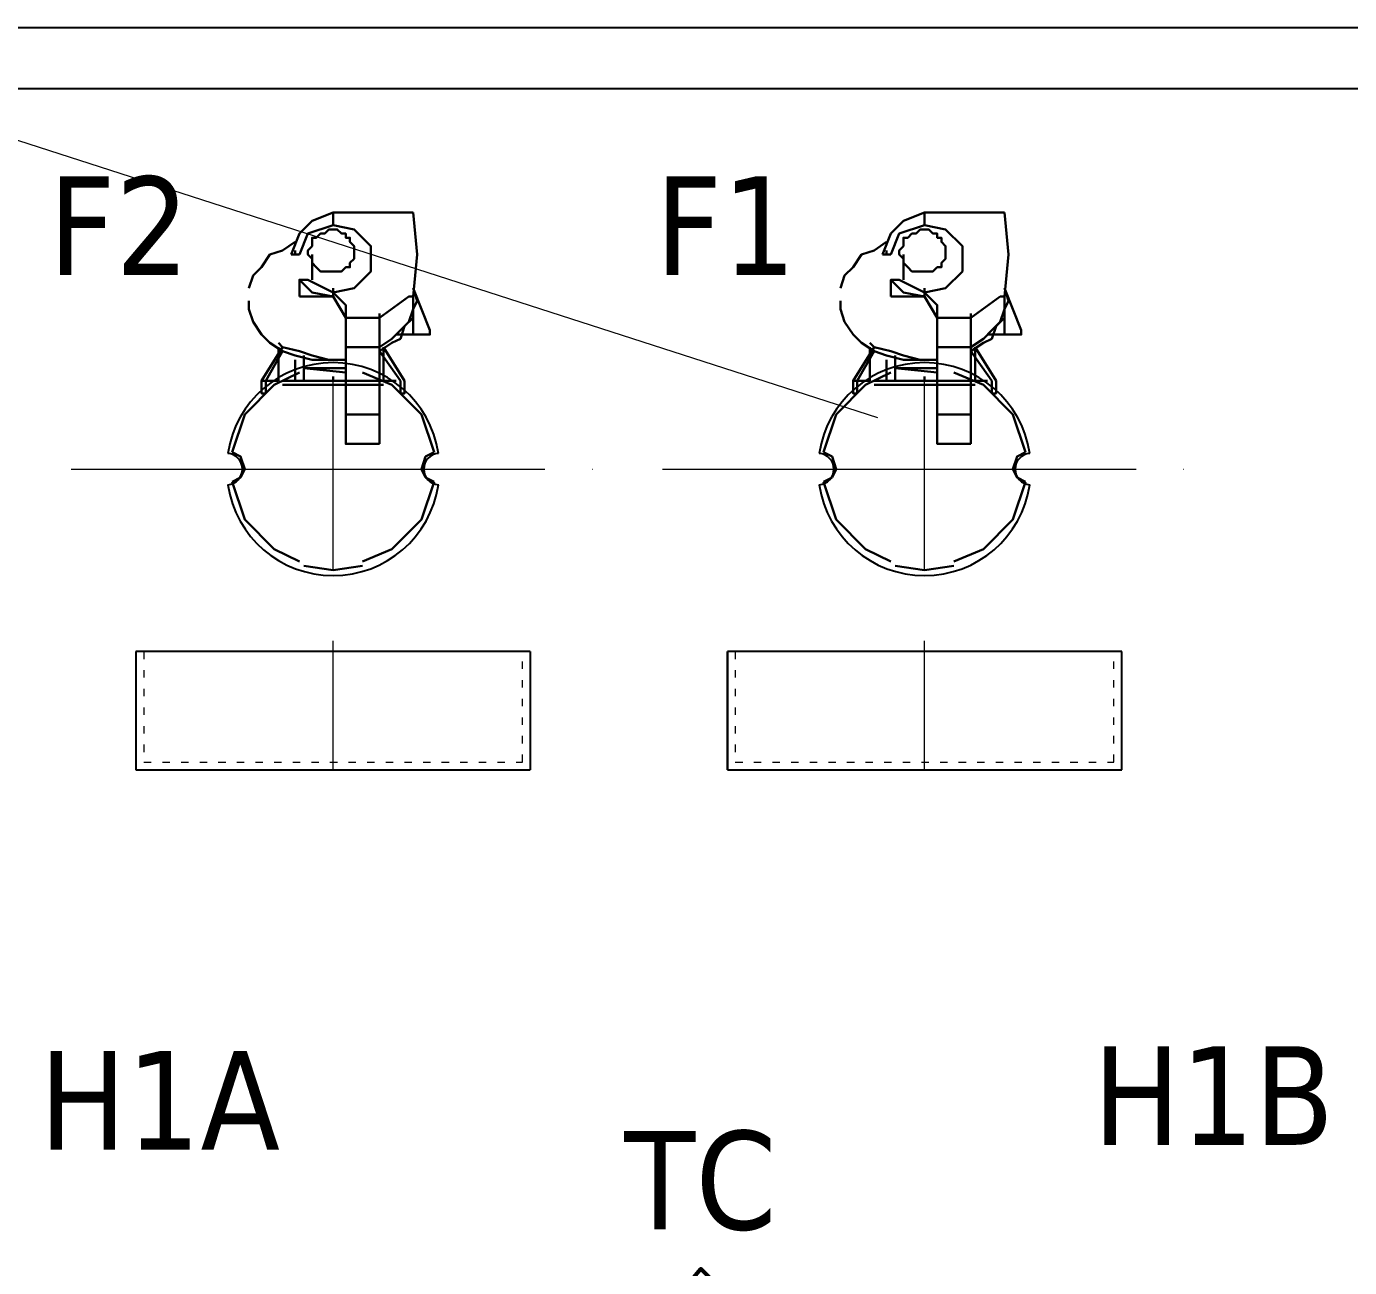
# Model space of a CAD drawing. Header units: millimetres. Extents: x 13152 to 84873, y -6229 to 22177.
# Drawn here: x 29849.5 to 30185, y 11355.7 to 11670.4 of the extents above; entities that cross this region are included whole.
import ezdxf

# ---------------------------------------------------------------- set-up
doc = ezdxf.new("R2010")
doc.units = ezdxf.units.MM
doc.header["$LTSCALE"] = 4
doc.linetypes.add('ACAD_ISO03W100', pattern=[1.18, 0.47, -0.71])
doc.linetypes.add('ACAD_ISO10W100', pattern=[18, 12, -3, 0, -3])
for name, color, linetype, lineweight in [('标注、文本', 3, 'Continuous', 25), ('粗实线', 4, 'Continuous', 53), ('铁心', 3, 'Continuous', 0)]:
    doc.layers.add(name, color=color, linetype=linetype, lineweight=lineweight)
doc.styles.add('Tahoma$001', font='tahoma.ttf', dxfattribs={"height": 2.159784})

# ---------------------------------------------------------------- blocks, each defined once
blk = doc.blocks.new('A$C0AD52951')
at = {"layer": '粗实线'}
h = blk.add_hatch(color=256, dxfattribs=at)
h.dxf.hatch_style = 2
h.paths.add_polyline_path([(2.19, 41.7), (1.1, 41.7), (2.19, 41.7), (3.29, 40.6), (3.29, 39.5), (4.39, 39.5), (4.39, 38.4), (5.49, 38.4), (5.49, 37.31), (6.58, 39.5), (5.49, 39.5), (4.39, 38.4), (4.39, 39.5), (4.39, 40.6), (3.29, 40.6), (3.29, 41.7)])
h = blk.add_hatch(color=256, dxfattribs=at)
h.dxf.hatch_style = 2
h.paths.add_polyline_path([(1.1, 41.7), (1.1, 40.6), (1.1, 39.5), (2.19, 39.5), (2.19, 40.6), (1.1, 40.6), (1.1, 41.7), (2.19, 41.7)])
h = blk.add_hatch(color=256, dxfattribs=at)
h.dxf.hatch_style = 2
h.paths.add_polyline_path([(6.58, 10.97), (7.68, 10.97), (10.97, 13.17), (10.97, 14.26)])
for points in [[(25.24, 64.74), (30.72, 71.32), (37.31, 64.74)], [(35.11, 51.57), (39.5, 57.06), (38.4, 62.54), (34.02, 66.93), (28.53, 66.93), (24.14, 62.54), (23.04, 57.06), (27.43, 51.57)], [(24.14, 62.54), (14.26, 59.25), (6.58, 52.67), (1.1, 43.89), (0, 38.4)], [(62.54, 38.4), (61.45, 43.89), (55.96, 52.67), (48.28, 59.25), (38.4, 62.54)], [(23.04, 59.25), (23.04, 47.18)], [(39.5, 59.25), (39.5, 47.18)], [(27.43, 51.57), (19.75, 48.28), (14.26, 42.79), (13.17, 39.5)], [(27.43, 35.11), (27.43, 51.57), (35.11, 51.57), (35.11, 35.11)], [(49.38, 39.5), (48.28, 42.79), (42.79, 48.28), (35.11, 51.57)], [(54.86, 50.47), (50.47, 47.18)], [(54.86, 50.47), (51.57, 50.47), (52.67, 48.28)], [(27.43, 48.28), (18.65, 43.89), (14.26, 36.21), (14.26, 26.33), (18.65, 18.65), (27.43, 13.17), (35.11, 13.17), (35.11, 4.39), (27.43, 4.39), (27.43, 13.17)], [(35.11, 13.17), (43.89, 18.65), (48.28, 26.33), (48.28, 36.21), (43.89, 43.89), (35.11, 48.28)], [(44.99, 40.6), (43.89, 42.79), (36.21, 47.18), (26.33, 47.18), (18.65, 42.79), (17.56, 40.6)], [(27.43, 40.6), (23.04, 36.21), (20.85, 30.72), (23.04, 25.24), (27.43, 21.95)], [(35.11, 21.95), (39.5, 25.24), (41.7, 30.72), (39.5, 36.21), (35.11, 40.6)], [(27.43, 35.11), (25.24, 30.72), (27.43, 26.33)], [(35.11, 26.33), (37.31, 30.72), (35.11, 35.11)], [(35.11, 26.33), (35.11, 13.17), (27.43, 13.17), (27.43, 26.33)], [(15.36, 24.14), (19.75, 17.56), (28.53, 14.26)], [(34.02, 14.26), (42.79, 17.56), (47.18, 24.14)], [(60.35, 19.75), (60.35, 20.85), (59.25, 23.04), (59.25, 21.95), (59.25, 20.85), (58.16, 20.85), (57.06, 20.85), (55.96, 20.85), (55.96, 21.95), (55.96, 23.04), (55.96, 24.14), (57.06, 24.14)], [(0, 21.95), (2.19, 15.36), (8.78, 7.68), (16.46, 1.1), (23.04, 0)], [(13.17, 23.04), (14.26, 19.75), (19.75, 14.26), (27.43, 10.97)], [(35.11, 10.97), (42.79, 14.26), (48.28, 19.75), (49.38, 23.04)], [(39.5, 0), (46.09, 1.1), (53.77, 7.68), (60.35, 15.36), (62.54, 21.95)], [(34.02, 14.26), (32.92, 15.36), (30.72, 16.46), (29.63, 15.36), (28.53, 14.26)], [(34.02, 14.26), (32.92, 15.36), (30.72, 16.46), (29.63, 15.36), (28.53, 14.26)]]:
    blk.add_lwpolyline(points, dxfattribs=at)
for points in [[(37.31, 59.25), (36.21, 63.64), (30.72, 65.84), (26.33, 63.64), (24.14, 59.25), (26.33, 54.86), (30.72, 52.67), (36.21, 54.86)], [(34.02, 59.25), (34.02, 61.45), (30.72, 62.54), (28.53, 61.45), (27.43, 59.25), (28.53, 57.06), (30.72, 55.96), (34.02, 57.06)], [(9.88, 44.99), (8.78, 47.18), (6.58, 48.28), (4.39, 47.18), (3.29, 44.99), (4.39, 42.79), (6.58, 41.7), (8.78, 42.79)], [(59.25, 44.99), (58.16, 47.18), (55.96, 48.28), (53.77, 47.18), (52.67, 44.99), (53.77, 42.79), (55.96, 41.7), (58.16, 42.79)], [(2.19, 41.7), (1.1, 41.7), (2.19, 41.7), (3.29, 40.6), (3.29, 39.5), (4.39, 39.5), (4.39, 38.4), (5.49, 38.4), (5.49, 37.31), (6.58, 39.5), (5.49, 39.5), (4.39, 38.4), (4.39, 39.5), (4.39, 40.6), (3.29, 40.6), (3.29, 41.7)], [(1.1, 41.7), (1.1, 40.6), (1.1, 39.5), (2.19, 39.5), (2.19, 40.6), (1.1, 40.6), (1.1, 41.7), (2.19, 41.7)], [(35.11, 30.72), (34.02, 34.02), (30.72, 35.11), (28.53, 34.02), (27.43, 30.72), (28.53, 28.53), (30.72, 27.43), (34.02, 28.53)], [(9.88, 16.46), (8.78, 19.75), (6.58, 19.75), (4.39, 19.75), (3.29, 16.46), (4.39, 14.26), (6.58, 13.17), (8.78, 14.26)], [(59.25, 16.46), (58.16, 19.75), (55.96, 19.75), (53.77, 19.75), (52.67, 16.46), (53.77, 14.26), (55.96, 13.17), (58.16, 14.26)], [(6.58, 10.97), (7.68, 10.97), (10.97, 13.17), (10.97, 14.26)], [(7.68, 10.97), (8.78, 10.97)]]:
    blk.add_lwpolyline(points, close=True, dxfattribs=at)
for points in [[(27.43, 48.28), (27.43, 48.28), (19.75, 44.99), (19.75, 44.99)], [(42.79, 44.99), (42.79, 44.99), (35.11, 48.28), (35.11, 48.28)], [(17.56, 47.18), (17.56, 47.18), (19.75, 44.99), (19.75, 44.99)], [(42.79, 44.99), (42.79, 44.99), (43.89, 47.18), (43.89, 47.18)], [(17.56, 41.7), (17.56, 41.7), (15.36, 43.89), (15.36, 43.89)], [(47.18, 43.89), (47.18, 43.89), (44.99, 41.7), (44.99, 41.7)], [(17.56, 41.7), (17.56, 41.7), (13.17, 32.92), (13.17, 32.92)], [(49.38, 32.92), (49.38, 32.92), (44.99, 41.7), (44.99, 41.7)], [(10.97, 32.92), (10.97, 32.92), (13.17, 32.92), (13.17, 32.92)], [(49.38, 32.92), (49.38, 32.92), (51.57, 32.92), (51.57, 32.92)], [(13.17, 29.63), (13.17, 29.63), (10.97, 29.63), (10.97, 29.63)], [(13.17, 29.63), (13.17, 29.63), (17.56, 19.75), (17.56, 19.75)], [(44.99, 19.75), (44.99, 19.75), (49.38, 29.63), (49.38, 29.63)], [(51.57, 29.63), (51.57, 29.63), (49.38, 29.63), (49.38, 29.63)], [(15.36, 17.56), (15.36, 17.56), (17.56, 19.75), (17.56, 19.75)], [(44.99, 19.75), (44.99, 19.75), (47.18, 17.56), (47.18, 17.56)], [(19.75, 17.56), (19.75, 17.56), (17.56, 15.36), (17.56, 15.36)], [(19.75, 17.56), (19.75, 17.56), (27.43, 13.17), (27.43, 13.17)], [(35.11, 13.17), (35.11, 13.17), (42.79, 17.56), (42.79, 17.56)], [(43.89, 15.36), (43.89, 15.36), (42.79, 17.56), (42.79, 17.56)]]:
    blk.add_open_spline(points, degree=3, dxfattribs=at)
blk = doc.blocks.new('A$C104F2B00')
at = {"layer": '标注、文本'}
blk.add_circle((45, 45), 45, dxfattribs=at)
at = {"layer": '标注、文本', "xscale": 1.4175, "yscale": 1.4175, "zscale": 1.4175}
blk.add_blockref('A$C0AD52951', (1.45, 1.45), dxfattribs=at)
at = {"layer": '标注、文本', "style": 'Tahoma$001'}
blk.add_text('TC', height=25, dxfattribs=at).set_placement((25.65, 112.51))

msp = doc.modelspace()

# ---------------------------------------------------------------- linework, layer by layer
at = {"layer": '标注、文本'}
for p, q in [((29736.94, 11670.17), (30591.94, 11670.17)), ((29737.44, 11654.67), (30591.44, 11654.67)), ((29877.24, 11511.89), (29877.24, 11481.89)), ((29977.24, 11511.89), (29877.24, 11511.89)), ((29977.24, 11511.89), (29977.24, 11481.89)), ((30027.24, 11481.89), (30027.24, 11511.89)), ((30027.24, 11511.89), (30027.24, 11481.89)), ((30127.24, 11511.89), (30027.24, 11511.89)), ((30127.24, 11481.89), (30127.24, 11511.89)), ((29877.24, 11481.89), (29977.24, 11481.89)), ((30027.24, 11481.89), (30127.24, 11481.89))]:
    msp.add_line(p, q, dxfattribs=at)
at = {"layer": '标注、文本', "color": 2, "linetype": 'ACAD_ISO03W100', "lineweight": 18}
for p, q in [((29758.51, 11670.17), (30591.94, 11670.17)), ((29879.24, 11511.89), (29879.24, 11483.89)), ((29975.24, 11483.89), (29975.24, 11511.89)), ((30029.24, 11511.89), (30029.24, 11483.89)), ((30125.24, 11483.89), (30125.24, 11511.89)), ((29879.24, 11483.89), (29975.24, 11483.89)), ((30029.24, 11483.89), (30125.24, 11483.89))]:
    msp.add_line(p, q, dxfattribs=at)
at = {"layer": '标注、文本', "color": 1, "linetype": 'ACAD_ISO10W100', "lineweight": 18}
for p, q in [((29927.23, 11532.56), (29927.23, 11583.77)), ((30077.23, 11532.56), (30077.23, 11583.77)), ((29860.82, 11558.17), (29993.65, 11558.17)), ((29904.83, 11558.17), (29949.64, 11558.17)), ((30010.82, 11558.17), (30143.65, 11558.17)), ((30054.83, 11558.17), (30099.64, 11558.17)), ((29927.23, 11481.89), (29927.23, 11514.58)), ((30077.23, 11481.89), (30077.23, 11514.58))]:
    msp.add_line(p, q, dxfattribs=at)
at = {"layer": '标注、文本'}
for centre, radius, start, end in [((29927.23, 11558.17), 27, 8.496, 171.504), ((30077.23, 11558.17), 27, 8.496, 171.504), ((29900.23, 11558.17), 4, 274.248, 85.752), ((29954.23, 11558.17), 4, 94.248, 265.752), ((30050.23, 11558.17), 4, 274.248, 85.752), ((30104.23, 11558.17), 4, 94.248, 265.752), ((29927.23, 11558.17), 27, 188.496, 351.504), ((30077.23, 11558.17), 27, 188.496, 351.504)]:
    msp.add_arc(centre, radius, start, end, dxfattribs=at)
at = {"layer": '粗实线', "lineweight": 30}
for points in [[(29927.23, 11623.24), (29921.9, 11621.11), (29918.7, 11617.91), (29916.57, 11612.57)], [(29927.23, 11623.24), (29927.23, 11620.04)], [(29947.5, 11601.9), (29948.57, 11612.57), (29947.5, 11623.24)], [(30077.23, 11623.24), (30071.9, 11621.11), (30068.7, 11617.91), (30066.57, 11612.57)], [(30077.23, 11623.24), (30077.23, 11620.04)], [(30097.5, 11601.9), (30098.57, 11612.57), (30097.5, 11623.24)], [(29927.23, 11620.04), (29920.83, 11617.91), (29918.7, 11612.57)], [(29927.23, 11602.97), (29932.57, 11604.04), (29936.84, 11608.31), (29936.84, 11614.71), (29932.57, 11618.97), (29927.23, 11620.04)], [(30077.23, 11620.04), (30070.83, 11617.91), (30068.7, 11612.57)], [(30077.23, 11602.97), (30082.57, 11604.04), (30086.84, 11608.31), (30086.84, 11614.71), (30082.57, 11618.97), (30077.23, 11620.04)], [(29917.63, 11615.77), (29914.43, 11613.64), (29911.23, 11612.57), (29909.1, 11609.37), (29906.97, 11607.24), (29905.9, 11604.04)], [(29917.63, 11615.77), (29914.43, 11613.64), (29911.23, 11612.57), (29909.1, 11609.37), (29906.97, 11607.24), (29905.9, 11604.04)], [(30067.63, 11615.77), (30064.43, 11613.64), (30061.23, 11612.57), (30059.1, 11609.37), (30056.97, 11607.24), (30055.9, 11604.04)], [(30067.63, 11615.77), (30064.43, 11613.64), (30061.23, 11612.57), (30059.1, 11609.37), (30056.97, 11607.24), (30055.9, 11604.04)], [(29917.63, 11613.64), (29917.63, 11612.57)], [(30067.63, 11613.64), (30067.63, 11612.57)], [(29918.7, 11606.17), (29921.9, 11602.97), (29927.23, 11601.9)], [(29920.83, 11606.17), (29918.7, 11606.17), (29918.7, 11601.9)], [(29938.97, 11589.1), (29942.17, 11591.24), (29944.3, 11593.37), (29946.44, 11595.5), (29947.5, 11598.7), (29948.57, 11600.84), (29947.5, 11604.04)], [(29938.97, 11589.1), (29942.17, 11591.24), (29944.3, 11593.37), (29946.44, 11595.5), (29947.5, 11598.7), (29948.57, 11600.84), (29947.5, 11604.04)], [(29947.5, 11601.9), (29947.5, 11592.3), (29950.7, 11592.3), (29951.77, 11592.3), (29951.77, 11593.37), (29947.5, 11604.04)], [(30068.7, 11606.17), (30071.9, 11602.97), (30077.23, 11601.9)], [(30070.83, 11606.17), (30068.7, 11606.17), (30068.7, 11601.9)], [(30088.97, 11589.1), (30092.17, 11591.24), (30094.3, 11593.37), (30096.44, 11595.5), (30097.5, 11598.7), (30098.57, 11600.84), (30097.5, 11604.04)], [(30088.97, 11589.1), (30092.17, 11591.24), (30094.3, 11593.37), (30096.44, 11595.5), (30097.5, 11598.7), (30098.57, 11600.84), (30097.5, 11604.04)], [(30097.5, 11601.9), (30097.5, 11592.3), (30100.7, 11592.3), (30101.77, 11592.3), (30101.77, 11593.37), (30097.5, 11604.04)], [(29905.9, 11600.84), (29905.9, 11598.7), (29906.97, 11595.5), (29909.1, 11592.3), (29911.23, 11590.17), (29914.43, 11588.04), (29917.63, 11586.97), (29921.9, 11585.9), (29926.17, 11585.9), (29930.44, 11585.9)], [(29905.9, 11600.84), (29905.9, 11598.7), (29906.97, 11595.5), (29909.1, 11592.3), (29911.23, 11590.17), (29914.43, 11588.04), (29917.63, 11586.97), (29921.9, 11585.9), (29926.17, 11585.9), (29930.44, 11585.9)], [(29930.44, 11596.57), (29930.44, 11599.77), (29927.23, 11602.97)], [(29927.23, 11601.9), (29927.23, 11602.97)], [(29927.23, 11601.9), (29930.44, 11596.57)], [(29947.5, 11601.9), (29946.44, 11601.9), (29938.97, 11596.57)], [(29938.97, 11588.04), (29942.17, 11590.17), (29944.3, 11591.24), (29945.37, 11594.44), (29947.5, 11596.57), (29947.5, 11598.7), (29948.57, 11600.84)], [(29938.97, 11588.04), (29942.17, 11590.17), (29944.3, 11591.24), (29945.37, 11594.44), (29947.5, 11596.57), (29947.5, 11598.7), (29948.57, 11600.84)], [(30055.9, 11600.84), (30055.9, 11598.7), (30056.97, 11595.5), (30059.1, 11592.3), (30061.23, 11590.17), (30064.43, 11588.04), (30067.63, 11586.97), (30071.9, 11585.9), (30076.17, 11585.9), (30080.44, 11585.9)], [(30055.9, 11600.84), (30055.9, 11598.7), (30056.97, 11595.5), (30059.1, 11592.3), (30061.23, 11590.17), (30064.43, 11588.04), (30067.63, 11586.97), (30071.9, 11585.9), (30076.17, 11585.9), (30080.44, 11585.9)], [(30080.44, 11596.57), (30080.44, 11599.77), (30077.23, 11602.97)], [(30077.23, 11601.9), (30077.23, 11602.97)], [(30077.23, 11601.9), (30080.44, 11596.57)], [(30097.5, 11601.9), (30096.44, 11601.9), (30088.97, 11596.57)], [(30088.97, 11588.04), (30092.17, 11590.17), (30094.3, 11591.24), (30095.37, 11594.44), (30097.5, 11596.57), (30097.5, 11598.7), (30098.57, 11600.84)], [(30088.97, 11588.04), (30092.17, 11590.17), (30094.3, 11591.24), (30095.37, 11594.44), (30097.5, 11596.57), (30097.5, 11598.7), (30098.57, 11600.84)], [(29934.7, 11564.57), (29930.44, 11564.57), (29930.44, 11596.57)], [(29938.97, 11564.57), (29938.97, 11596.57), (29930.44, 11596.57)], [(30084.7, 11564.57), (30080.44, 11564.57), (30080.44, 11596.57)], [(30088.97, 11564.57), (30088.97, 11596.57), (30080.44, 11596.57)], [(29947.5, 11592.3), (29943.24, 11592.3)], [(30097.5, 11592.3), (30093.24, 11592.3)], [(29913.37, 11580.57), (29909.1, 11580.57), (29914.43, 11589.1)], [(29910.17, 11580.57), (29914.43, 11588.04)], [(29913.37, 11590.17), (29914.43, 11589.1), (29918.7, 11588.04), (29921.9, 11586.97), (29926.17, 11585.9), (29930.44, 11585.9)], [(29913.37, 11590.17), (29914.43, 11589.1), (29918.7, 11588.04), (29921.9, 11586.97), (29926.17, 11585.9), (29930.44, 11585.9)], [(30063.37, 11580.57), (30059.1, 11580.57), (30064.43, 11589.1)], [(30060.17, 11580.57), (30064.43, 11588.04)], [(30063.37, 11590.17), (30064.43, 11589.1), (30068.7, 11588.04), (30071.9, 11586.97), (30076.17, 11585.9), (30080.44, 11585.9)], [(30063.37, 11590.17), (30064.43, 11589.1), (30068.7, 11588.04), (30071.9, 11586.97), (30076.17, 11585.9), (30080.44, 11585.9)], [(29918.7, 11582.7), (29912.3, 11579.5), (29904.83, 11572.03), (29901.63, 11562.43)], [(29909.1, 11580.57), (29909.1, 11577.37), (29910.17, 11577.37), (29910.17, 11580.57)], [(29952.84, 11562.43), (29949.64, 11572.03), (29942.17, 11579.5), (29934.7, 11582.7)], [(29945.37, 11580.57), (29945.37, 11577.37), (29944.3, 11577.37), (29944.3, 11580.57)], [(30068.7, 11582.7), (30062.3, 11579.5), (30054.83, 11572.03), (30051.63, 11562.43)], [(30059.1, 11580.57), (30059.1, 11577.37), (30060.17, 11577.37), (30060.17, 11580.57)], [(30102.84, 11562.43), (30099.64, 11572.03), (30092.17, 11579.5), (30084.7, 11582.7)], [(30095.37, 11580.57), (30095.37, 11577.37), (30094.3, 11577.37), (30094.3, 11580.57)], [(29901.63, 11554.97), (29903.77, 11556.03), (29904.83, 11558.17), (29903.77, 11561.37), (29901.63, 11562.43)], [(29952.84, 11562.43), (29950.7, 11561.37), (29949.64, 11558.17), (29950.7, 11556.03), (29952.84, 11554.97)], [(30051.63, 11554.97), (30053.77, 11556.03), (30054.83, 11558.17), (30053.77, 11561.37), (30051.63, 11562.43)], [(30102.84, 11562.43), (30100.7, 11561.37), (30099.64, 11558.17), (30100.7, 11556.03), (30102.84, 11554.97)], [(29901.63, 11554.97), (29904.83, 11545.36), (29912.3, 11537.9), (29918.7, 11534.7)], [(29934.7, 11534.7), (29942.17, 11537.9), (29949.64, 11545.36), (29952.84, 11554.97)], [(30051.63, 11554.97), (30054.83, 11545.36), (30062.3, 11537.9), (30068.7, 11534.7)], [(30084.7, 11534.7), (30092.17, 11537.9), (30099.64, 11545.36), (30102.84, 11554.97)], [(29919.77, 11533.63), (29927.23, 11532.56), (29934.7, 11533.63)], [(30069.77, 11533.63), (30077.23, 11532.56), (30084.7, 11533.63)]]:
    msp.add_lwpolyline(points, dxfattribs=at)
for points in [[(29927.23, 11618.97), (29926.17, 11618.97), (29925.1, 11617.91), (29924.03, 11617.91), (29922.97, 11616.84), (29921.9, 11616.84), (29921.9, 11615.77), (29921.9, 11614.71), (29920.83, 11613.64), (29920.83, 11612.57), (29921.9, 11611.51), (29921.9, 11610.44), (29922.97, 11609.37), (29924.03, 11608.31), (29925.1, 11608.31), (29926.17, 11608.31), (29927.23, 11608.31), (29928.3, 11608.31), (29929.37, 11608.31), (29930.44, 11609.37), (29931.5, 11609.37), (29931.5, 11610.44), (29932.57, 11611.51), (29932.57, 11612.57), (29932.57, 11613.64), (29932.57, 11614.71), (29931.5, 11615.77), (29931.5, 11616.84), (29930.44, 11616.84), (29930.44, 11617.91), (29929.37, 11617.91), (29928.3, 11618.97)], [(30077.23, 11618.97), (30076.17, 11618.97), (30075.1, 11617.91), (30074.03, 11617.91), (30072.97, 11616.84), (30071.9, 11616.84), (30071.9, 11615.77), (30071.9, 11614.71), (30070.83, 11613.64), (30070.83, 11612.57), (30071.9, 11611.51), (30071.9, 11610.44), (30072.97, 11609.37), (30074.03, 11608.31), (30075.1, 11608.31), (30076.17, 11608.31), (30077.23, 11608.31), (30078.3, 11608.31), (30079.37, 11608.31), (30080.44, 11609.37), (30081.5, 11609.37), (30081.5, 11610.44), (30082.57, 11611.51), (30082.57, 11612.57), (30082.57, 11613.64), (30082.57, 11614.71), (30081.5, 11615.77), (30081.5, 11616.84), (30080.44, 11616.84), (30080.44, 11617.91), (30079.37, 11617.91), (30078.3, 11618.97)], [(29940.04, 11580.57), (29940.04, 11581.64)], [(30090.04, 11580.57), (30090.04, 11581.64)]]:
    msp.add_lwpolyline(points, close=True, dxfattribs=at)
for points in [[(29927.23, 11623.24), (29927.23, 11623.24), (29947.5, 11623.24), (29947.5, 11623.24)], [(30077.23, 11623.24), (30077.23, 11623.24), (30097.5, 11623.24), (30097.5, 11623.24)], [(29916.57, 11612.57), (29916.57, 11612.57), (29918.7, 11612.57), (29918.7, 11612.57)], [(29921.9, 11612.57), (29921.9, 11612.57), (29921.9, 11606.17), (29921.9, 11606.17)], [(30066.57, 11612.57), (30066.57, 11612.57), (30068.7, 11612.57), (30068.7, 11612.57)], [(30071.9, 11612.57), (30071.9, 11612.57), (30071.9, 11606.17), (30071.9, 11606.17)], [(29920.83, 11606.17), (29920.83, 11606.17), (29927.23, 11602.97), (29927.23, 11602.97)], [(29927.23, 11604.04), (29927.23, 11604.04), (29927.23, 11602.97), (29927.23, 11602.97)], [(30070.83, 11606.17), (30070.83, 11606.17), (30077.23, 11602.97), (30077.23, 11602.97)], [(30077.23, 11604.04), (30077.23, 11604.04), (30077.23, 11602.97), (30077.23, 11602.97)], [(29927.23, 11601.9), (29927.23, 11601.9), (29918.7, 11601.9), (29918.7, 11601.9)], [(30077.23, 11601.9), (30077.23, 11601.9), (30068.7, 11601.9), (30068.7, 11601.9)], [(29938.97, 11596.57), (29938.97, 11596.57), (29938.97, 11597.64), (29938.97, 11597.64)], [(30088.97, 11596.57), (30088.97, 11596.57), (30088.97, 11597.64), (30088.97, 11597.64)], [(29913.37, 11580.57), (29913.37, 11580.57), (29913.37, 11589.1), (29913.37, 11589.1)], [(29919.77, 11580.57), (29919.77, 11580.57), (29919.77, 11586.97), (29919.77, 11586.97)], [(29930.44, 11589.1), (29930.44, 11589.1), (29938.97, 11589.1), (29938.97, 11589.1)], [(29944.3, 11580.57), (29944.3, 11580.57), (29938.97, 11588.04), (29938.97, 11588.04)], [(29940.04, 11580.57), (29940.04, 11580.57), (29940.04, 11589.1), (29940.04, 11589.1)], [(29945.37, 11580.57), (29945.37, 11580.57), (29940.04, 11589.1), (29940.04, 11589.1)], [(30063.37, 11580.57), (30063.37, 11580.57), (30063.37, 11589.1), (30063.37, 11589.1)], [(30069.77, 11580.57), (30069.77, 11580.57), (30069.77, 11586.97), (30069.77, 11586.97)], [(30080.44, 11589.1), (30080.44, 11589.1), (30088.97, 11589.1), (30088.97, 11589.1)], [(30094.3, 11580.57), (30094.3, 11580.57), (30088.97, 11588.04), (30088.97, 11588.04)], [(30090.04, 11580.57), (30090.04, 11580.57), (30090.04, 11589.1), (30090.04, 11589.1)], [(30095.37, 11580.57), (30095.37, 11580.57), (30090.04, 11589.1), (30090.04, 11589.1)], [(29917.63, 11580.57), (29917.63, 11580.57), (29917.63, 11585.9), (29917.63, 11585.9)], [(29919.77, 11583.77), (29919.77, 11583.77), (29930.44, 11582.7), (29930.44, 11582.7)], [(29919.77, 11583.77), (29919.77, 11583.77), (29930.44, 11583.77), (29930.44, 11583.77)], [(30067.63, 11580.57), (30067.63, 11580.57), (30067.63, 11585.9), (30067.63, 11585.9)], [(30069.77, 11583.77), (30069.77, 11583.77), (30080.44, 11582.7), (30080.44, 11582.7)], [(30069.77, 11583.77), (30069.77, 11583.77), (30080.44, 11583.77), (30080.44, 11583.77)], [(29914.43, 11580.57), (29914.43, 11580.57), (29927.23, 11580.57), (29927.23, 11580.57)], [(29917.63, 11580.57), (29917.63, 11580.57), (29914.43, 11580.57), (29914.43, 11580.57)], [(29926.17, 11580.57), (29926.17, 11580.57), (29943.24, 11580.57), (29943.24, 11580.57)], [(29927.23, 11580.57), (29927.23, 11580.57), (29927.23, 11581.64), (29927.23, 11581.64)], [(29940.04, 11580.57), (29940.04, 11580.57), (29927.23, 11580.57), (29927.23, 11580.57)], [(30064.43, 11580.57), (30064.43, 11580.57), (30077.23, 11580.57), (30077.23, 11580.57)], [(30067.63, 11580.57), (30067.63, 11580.57), (30064.43, 11580.57), (30064.43, 11580.57)], [(30076.17, 11580.57), (30076.17, 11580.57), (30093.24, 11580.57), (30093.24, 11580.57)], [(30077.23, 11580.57), (30077.23, 11580.57), (30077.23, 11581.64), (30077.23, 11581.64)], [(30090.04, 11580.57), (30090.04, 11580.57), (30077.23, 11580.57), (30077.23, 11580.57)], [(29914.43, 11579.5), (29914.43, 11579.5), (29940.04, 11579.5), (29940.04, 11579.5)], [(30064.43, 11579.5), (30064.43, 11579.5), (30090.04, 11579.5), (30090.04, 11579.5)], [(29930.44, 11572.03), (29930.44, 11572.03), (29938.97, 11572.03), (29938.97, 11572.03)], [(30080.44, 11572.03), (30080.44, 11572.03), (30088.97, 11572.03), (30088.97, 11572.03)], [(29930.44, 11564.57), (29930.44, 11564.57), (29938.97, 11564.57), (29938.97, 11564.57)], [(30080.44, 11564.57), (30080.44, 11564.57), (30088.97, 11564.57), (30088.97, 11564.57)]]:
    msp.add_open_spline(points, degree=3, dxfattribs=at)
at = {"layer": '铁心', "lineweight": 13}
msp.add_lwpolyline([(30065.43, 11571.17), (29380.26, 11792.17), (29380.26, 11792.17)], dxfattribs=at)

# ---------------------------------------------------------------- block references
at = {"layer": '标注、文本', "lineweight": 13}
msp.add_blockref('A$C104F2B00', (29975.47, 11252.85), dxfattribs=at)

# ---------------------------------------------------------------- texts
at = {"layer": '标注、文本', "lineweight": 13, "style": 'Tahoma$001'}
for s, p in [('F2', (29855.06, 11607.38)), ('F1', (30008.96, 11607.38)), ('H1A', (29852.67, 11385.58)), ('H1B', (30119.96, 11386.81))]:
    msp.add_text(s, height=25, dxfattribs=at).set_placement(p)

doc.saveas('drawing.dxf')
